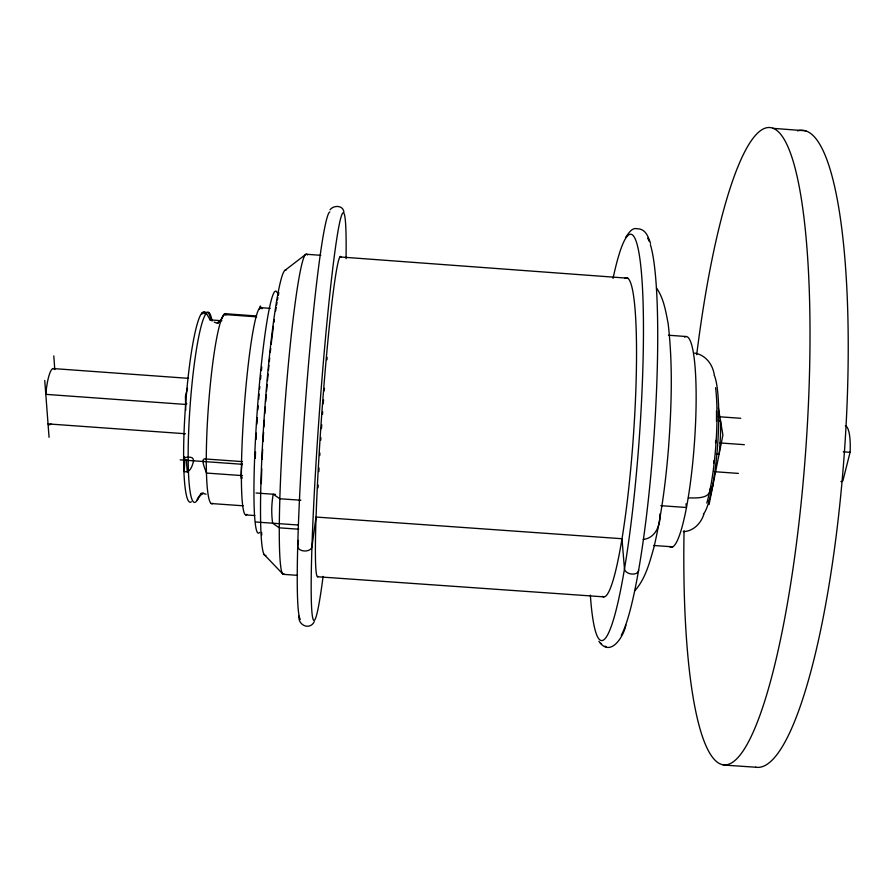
<?xml version="1.0" encoding="UTF-8"?>
<svg xmlns="http://www.w3.org/2000/svg" width="895" height="895" viewBox="0 0 895 895"><rect width="100%" height="100%" fill="white"/><g stroke="black" fill="none" stroke-linecap="round" stroke-linejoin="round"><path stroke-width="1.34" d="M659.984 513.842C660.734 524.705 655.532 538.253 643.214 539.417M193.465 461.496C192.212 466.094 189.919 473.679 183.878 471.441A9.051 1.141 -85.6 0 0 184.404 456.909M298.483 540.401L297.677 545.894A7.16 4.598 1.2 0 0 304.166 550.984A7.16 4.598 1.2 0 0 311.941 546.901L316.024 517.042L621.969 538.723L624.475 568.94A7.16 4.553 10.4 0 0 631.948 574.087A7.16 4.553 10.4 0 0 638.627 569.936M187.469 388.285L185.444 396.284L185.724 410.212M845.372 425.875A27.924 6.735 -85.9 0 1 850.082 452.311L842.855 480.906A27.924 6.735 -85.9 0 1 840.886 481.499M211.265 319.895L208.535 312.478A20.339 0.727 4.4 0 1 205.313 312.254L204.239 312.176A8.715 1.052 -86.3 0 1 204.082 313.787M703.85 514.289C700.975 523.396 693.345 531.294 683.31 531.63M625.929 625.068C623.793 636.065 610.603 658.194 598.889 641.357M220.405 320.578L220.718 320.086M197.146 500.271L201.476 493.145L197.269 499.119M222.486 317.311L223.985 314.481L256.697 316.864M222.374 317.49L220.953 319.761M225.092 315.141L225.853 313.753L256.127 315.969M625.482 237.511C628.435 233.942 631.557 227.084 637.419 228.751C645.709 228.829 648.282 236.895 650.553 243.395M634.913 590.689C645.485 578.707 649.636 562.496 653.887 547.483C661.629 514.547 665.846 480.906 668.576 447.22C671.563 406.05 672.928 364.556 668.14 323.475C665.712 311.303 663.799 298.337 656.46 287.966M314.279 621.6C310.006 630.505 297.867 625.448 298.93 616.107M330.031 209.777C333.645 204.989 343.087 205.056 343.926 212.037M219.89 320.992L217.519 323.363L221.512 319.783M199.294 496.244L203.31 493.078L201.733 493.883M284.946 270.38L305.296 254.751M217.373 322.871L218.537 322.234L216.881 323.129L214.207 322.111M211.175 319.962C207.606 318.721 207.774 310.565 202.136 312.881A8.715 1.052 -86.3 0 0 202.102 314.1M202.818 493.324L206.029 494.197M688.4 497.9C695.628 497.9 710.496 499.22 710.261 488.603M723.216 765.012L756.006 767.25M298.762 529.202L279.24 527.826L272.639 523.206A148.067 115.399 3.4 0 1 273.243 494.23L279.799 498.75L300.865 500.238M297.498 575.34L283.122 574.322L263.812 554.162M317.49 576.76L603.789 596.853M53.275 368.561L188.543 378.35M718.45 416.69L740.758 418.301M718.361 420.818L720.553 420.974A47.345 7.943 -85.9 0 1 719.077 454.291L716.324 454.089M186.194 404.473L45.802 394.359A28.181 5.706 -85.9 0 1 54.505 369.266M719.96 442.935L744.383 444.692M843.314 451.818L850.082 452.311M185.41 433.751L48.039 423.906A28.181 5.706 -85.9 0 0 50.937 423.827M714.255 471.676L738.397 473.41M712.196 486.119L712.733 486.153A47.345 7.943 -85.9 0 1 711.145 489.431M242.478 461.619L206.264 459.034C199.283 457.043 205.593 469.785 206.421 473.052L242.433 475.614M180.208 459.851L241.907 464.259M660.823 505.675L686.454 507.499L685.973 503.829M256.037 493.011L275.47 494.387M211.119 503.527L243.149 505.798M245.677 514.894L254.784 515.542M653.574 545.48L672.682 546.834M255.78 522.009L298.292 525.018M306.884 254.292L320.813 255.321M340.055 256.954L627.91 278.211M668.464 335.222L686.085 336.52M261.183 307.701L270.256 308.361M209.452 319.828L221.893 320.746M772.687 128.321L805.813 130.827M694.643 353.089C705.775 354.946 712.991 364.724 714.355 375.408M600.511 643.248L601.574 643.93M605.065 646.112L606.161 646.816M718.338 407.751L722.903 435.059L709.064 504.601L708.46 500.506M44.75 380.442L49.057 437.342M53.801 355.886L54.785 369.624M696.702 354.655A319.504 58.947 -85.9 0 1 799.615 188.722A319.504 58.947 -85.9 0 1 762.26 708.605A319.504 58.947 -85.9 0 1 684.06 530.701M797.534 130.86A319.381 64.709 -85.9 0 1 844.981 443.651A319.381 64.709 -85.9 0 1 755.671 767.205M186.552 404.361A47.636 5.873 -85.9 0 1 186.641 403.309M212.932 503.303A95.306 10.337 -85.9 0 1 208.434 406.453A95.306 10.337 -85.9 0 1 226.86 314.704M198.31 497.967A95.329 11.266 -85.9 0 1 190.411 401.833A95.329 11.266 -85.9 0 1 212.126 321.07M187.346 472.068A77.966 9.397 -85.9 0 1 186.462 459.739M255.31 458.218A103.943 8.502 -85.9 0 1 255.534 451.818M256.059 439.501A103.943 8.502 -85.9 0 1 256.395 433.146M256.921 424.118A103.943 8.502 -85.9 0 1 257.346 417.607M257.894 409.765A103.943 8.502 -85.9 0 1 258.185 405.849M258.7 399.349A103.943 8.502 -85.9 0 1 259.136 394.169M259.584 389.056A103.943 8.502 -85.9 0 1 259.818 386.517M260.534 379.01A103.943 8.502 -85.9 0 1 260.915 375.329M261.418 370.508A103.943 8.502 -85.9 0 1 261.81 366.961M246.852 514.323A103.954 9.252 -85.9 0 1 244.122 408.892A103.954 9.252 -85.9 0 1 261.966 308.708M242.109 477.337A9.051 0.839 -85.7 0 1 241.124 475.547A9.051 0.839 -85.7 0 1 242.075 463.476M193.521 461.484A6.813 4.218 -53.5 0 0 193.544 460.768C193.409 455.152 186.641 457.949 183.587 457.412A9.051 1.141 -85.6 0 1 183.911 456.73M259.528 309.368A8.715 0.772 -86.2 0 1 260.736 308.406M191.362 501.782A95.329 11.49 -85.9 0 1 185.589 404.808A95.329 11.49 -85.9 0 1 205.324 313.127M265.904 555.325A143.122 10.953 -85.9 0 1 264.361 414.821A143.122 10.953 -85.9 0 1 286.02 270.122M261.776 534.953A138.759 10.617 -85.9 0 1 261.608 532.447M261.318 483.658A138.759 10.617 -85.9 0 1 261.787 468.879M262.168 459.37A138.759 10.617 -85.9 0 1 262.649 449.223M263.063 441.459A138.759 10.617 -85.9 0 1 263.6 432.263M263.924 426.971A138.759 10.617 -85.9 0 1 264.361 420.326M264.83 413.647A138.759 10.617 -85.9 0 1 265.312 406.979M265.726 401.654A138.759 10.617 -85.9 0 1 266.251 395.019M266.576 391.059A138.759 10.617 -85.9 0 1 267.135 384.503M267.482 380.599A138.759 10.617 -85.9 0 1 268.075 374.166M268.444 370.351A138.759 10.617 -85.9 0 1 268.936 365.317M269.317 361.591A138.759 10.617 -85.9 0 1 269.697 357.922M270.279 352.406A138.759 10.617 -85.9 0 1 270.726 348.356M271.185 344.374A138.759 10.617 -85.9 0 1 273.422 326.317M273.959 322.278A138.759 10.617 -85.9 0 1 274.329 319.66M275.615 311.012A138.759 10.617 -85.9 0 1 276.163 307.556M276.6 304.904A138.759 10.617 -85.9 0 1 277.025 302.353M277.461 299.903A138.759 10.617 -85.9 0 1 277.897 297.565M278.323 295.328A138.759 10.617 -85.9 0 1 278.848 292.687M259.584 532.413A121.34 9.867 -85.9 0 1 257.346 409.563A121.34 9.867 -85.9 0 1 277.17 292.743M284.107 573.986A160.563 10.539 -85.9 0 1 284.52 410.883A160.563 10.539 -85.9 0 1 307.421 255.03M714.378 375.564A72.115 11.848 -85.9 0 1 717.421 447.768A72.115 11.848 -85.9 0 1 703.414 514.155M716.492 410.839A72.115 11.758 -85.9 0 1 716.47 421.388M715.709 440.351A72.115 11.758 -85.9 0 1 715.541 442.924M713.986 460.533A72.115 11.758 -85.9 0 1 713.707 462.95M323.106 576.402A204.384 9.532 -85.9 0 1 311.706 554.475A204.384 9.532 -85.9 0 1 331.765 276.756A204.384 9.532 -85.9 0 1 346.052 258.677M613.041 278.39A203.713 23.113 -85.9 0 1 642.99 299.646A203.713 23.113 -85.9 0 1 623.177 576.436A203.713 23.113 -85.9 0 1 590.353 595.153M624.699 278.468A159.981 18.101 -85.9 0 1 633.403 436.022A159.981 18.101 -85.9 0 1 602.391 596.327M318.117 576.38A160.507 7.462 -85.9 0 1 321.808 413.568A160.507 7.462 -85.9 0 1 341.319 257.536M318.049 487.775A147.406 6.858 -85.9 0 1 318.172 485.034M318.855 471.598A147.406 6.858 -85.9 0 1 319.045 467.951M319.75 455.555A147.406 6.858 -85.9 0 1 319.907 453.038M320.701 440.273A147.406 6.858 -85.9 0 1 320.869 437.689M321.473 428.604A147.406 6.858 -85.9 0 1 321.741 424.7M322.48 414.251A147.406 6.858 -85.9 0 1 322.67 411.633M323.252 403.813A147.406 6.858 -85.9 0 1 323.554 399.908M324.27 390.869A147.406 6.858 -85.9 0 1 324.471 388.307M326.932 359.745A147.406 6.858 -85.9 0 1 327.156 357.362M715.586 387.692A73.2 11.948 -85.9 0 1 706.781 503.057M684.485 337.079A105.621 15.73 -85.9 0 1 694.453 442.577A105.621 15.73 -85.9 0 1 669.527 546.498M647.611 238.126A203.691 24.579 -85.9 0 1 649.211 241.337M650.385 244.648A203.691 24.579 -85.9 0 1 653.406 444.267A203.691 24.579 -85.9 0 1 621.275 635.226M300.362 619.351A204.418 11.02 -85.9 0 1 304.613 413.926A204.418 11.02 -85.9 0 1 329.83 211.914"/></g></svg>
